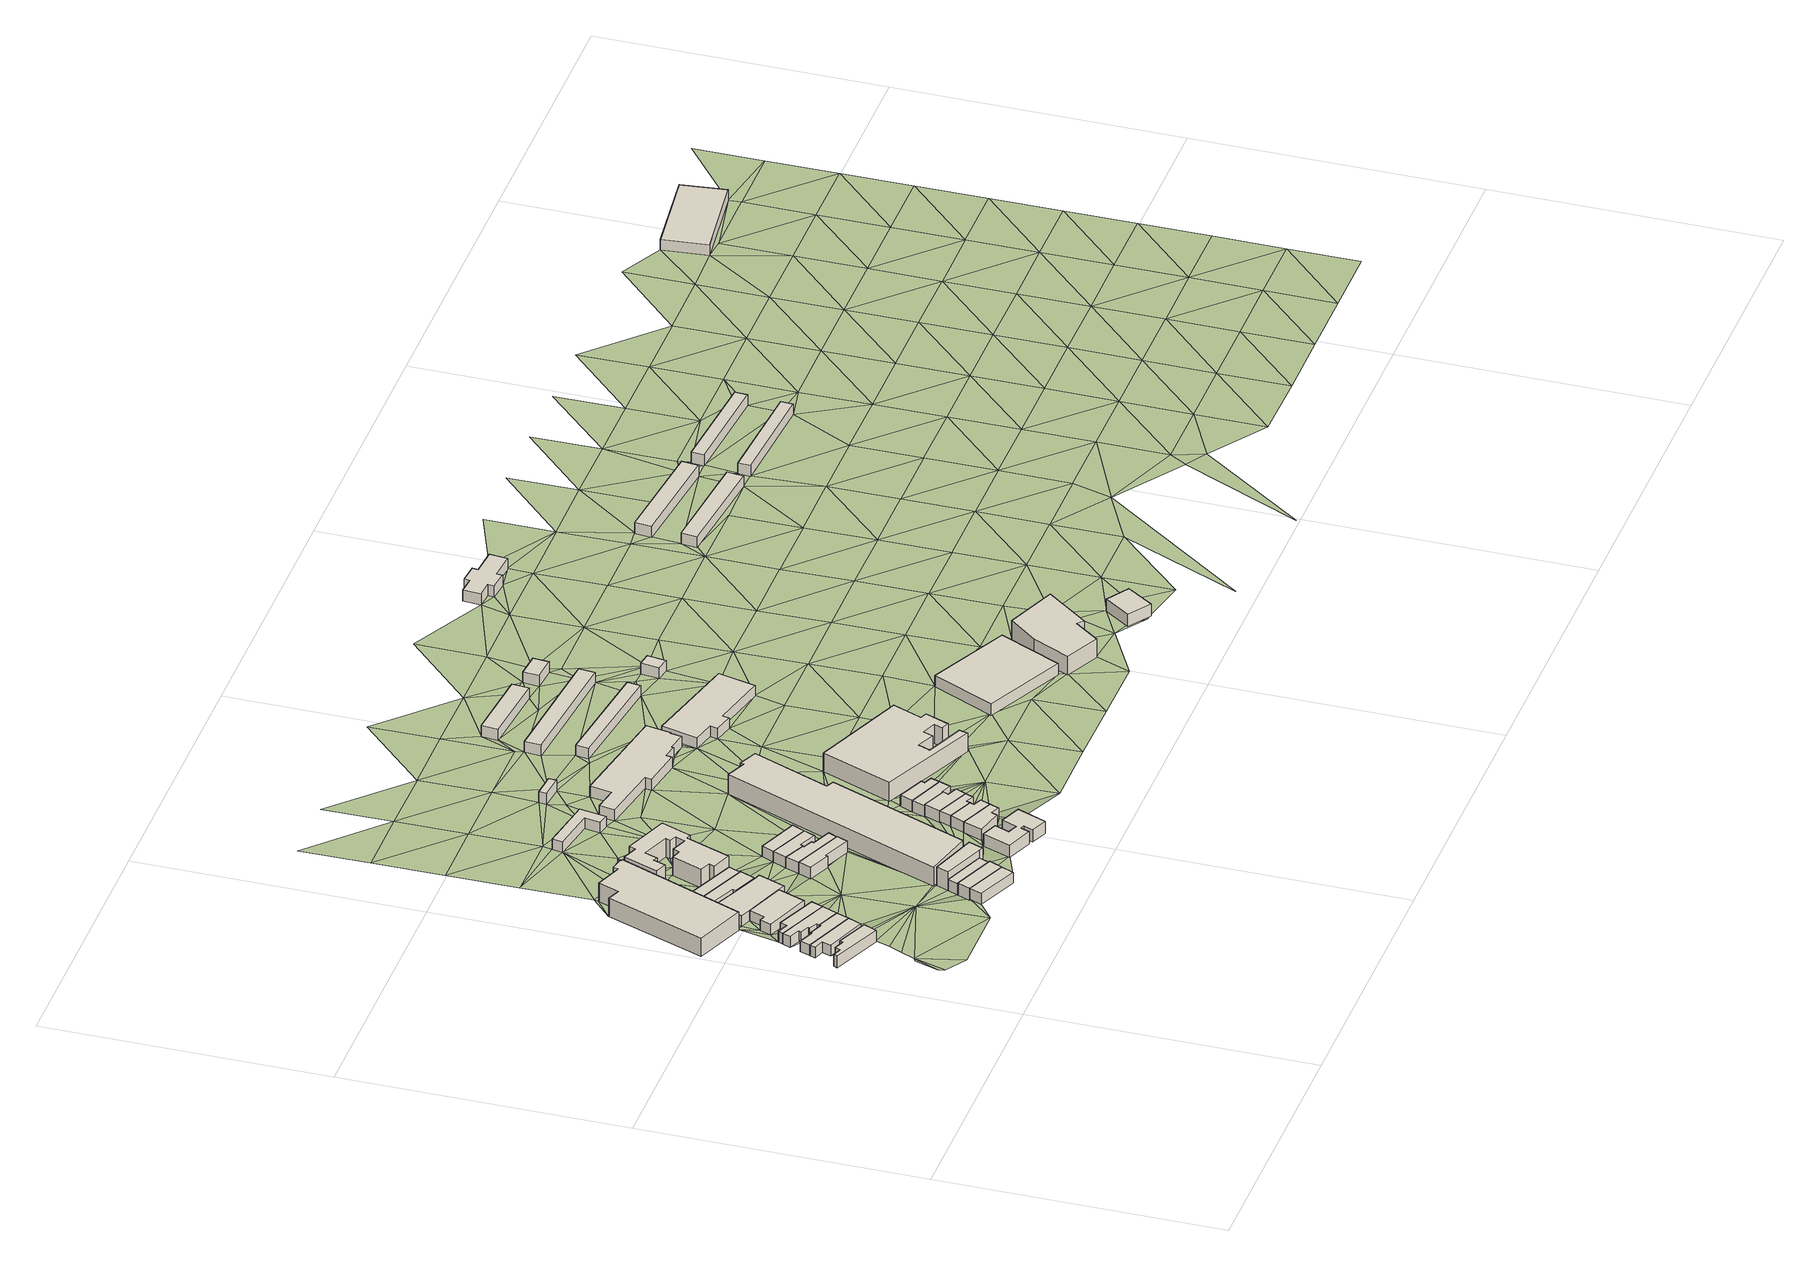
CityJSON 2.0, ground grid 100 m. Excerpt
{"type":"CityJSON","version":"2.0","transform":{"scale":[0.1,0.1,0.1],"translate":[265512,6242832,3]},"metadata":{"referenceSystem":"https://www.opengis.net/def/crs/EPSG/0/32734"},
"CityObjects":{
"building1":{"type":"Building","attributes":{"address":"26 Portland Road Salt River Cape Town","building":"house","building:levels":"1","footprint":{"type":"Polygon"},"plus_code":"C3XCX3XR+XCV","ground_height":5.84,"building_height":4.1,"roof_height":9.94},"geometry":[{"type":"Solid","lod":"1","boundaries":[[[[0,1,2,3]],[[1,4,5,2]],[[4,6,7,5]],[[6,8,9,7]],[[8,10,11,9]],[[10,12,13,11]],[[12,14,15,13]],[[14,0,3,15]],[[3,2,5,7,9,11,13,15]],[[14,12,10,8,6,4,1,0]]]]}]},
"building2":{"type":"Building","attributes":{"address":"24 Portland Road Salt River Cape Town","building":"house","building:levels":"1","footprint":{"type":"Polygon"},"plus_code":"C3XFXGXW+XJX","ground_height":5.44,"building_height":4.1,"roof_height":9.54},"geometry":[{"type":"Solid","lod":"1","boundaries":[[[[16,17,18,19]],[[17,20,21,18]],[[20,22,23,21]],[[22,24,25,23]],[[24,26,27,25]],[[26,16,19,27]],[[19,18,21,23,25,27]],[[26,24,22,20,17,16]]]]}]},
"building3":{"type":"Building","attributes":{"address":"22 Portland Road Salt River Cape Town","building":"house","building:levels":"1","footprint":{"type":"Polygon"},"plus_code":"C3XJXCXG+XMV","ground_height":5.44,"building_height":4.1,"roof_height":9.54},"geometry":[{"type":"Solid","lod":"1","boundaries":[[[[28,29,30,31]],[[29,32,33,30]],[[32,34,35,33]],[[34,36,37,35]],[[36,38,39,37]],[[38,17,18,39]],[[17,16,19,18]],[[16,28,31,19]],[[31,30,33,35,37,39,18,19]],[[16,17,38,36,34,32,29,28]]]]}]},
"building4":{"type":"Building","attributes":{"address":"20 Portland Road Salt River Cape Town","building":"house","building:levels":"1","footprint":{"type":"Polygon"},"plus_code":"C3XQXMXV+XWR","ground_height":5.44,"building_height":4.1,"roof_height":9.54},"geometry":[{"type":"Solid","lod":"1","boundaries":[[[[40,41,42,43]],[[41,44,45,42]],[[44,46,47,45]],[[46,48,49,47]],[[48,50,51,49]],[[50,52,53,51]],[[52,54,55,53]],[[54,29,30,55]],[[29,28,31,30]],[[28,40,43,31]],[[43,42,45,47,49,51,53,55,30,31]],[[28,29,54,52,50,48,46,44,41,40]]]]}]},
"building5":{"type":"Building","attributes":{"address":"18 Portland Road Salt River Cape Town","building":"house","building:levels":"1","footprint":{"type":"Polygon"},"plus_code":"C3XRX6X6+XMR","ground_height":5.44,"building_height":4.1,"roof_height":9.54},"geometry":[{"type":"Solid","lod":"1","boundaries":[[[[40,56,57,43]],[[56,58,59,57]],[[58,60,61,59]],[[60,62,63,61]],[[62,41,42,63]],[[41,40,43,42]],[[43,57,59,61,63,42]],[[41,62,60,58,56,40]]]]}]},
"building6":{"type":"Building","attributes":{"address":"16 Portland Road Salt River Cape Town","building":"house","building:levels":"1","footprint":{"type":"Polygon"},"plus_code":"C4X2X5X9+X6R","ground_height":5.15,"building_height":4.1,"roof_height":9.25},"geometry":[{"type":"Solid","lod":"1","boundaries":[[[[64,65,66,67]],[[65,68,69,66]],[[68,70,71,69]],[[70,72,73,71]],[[72,74,75,73]],[[74,64,67,75]],[[67,66,69,71,73,75]],[[74,72,70,68,65,64]]]]}]},
"building7":{"type":"Building","attributes":{"address":"3 Westminster Road Salt River Cape Town","building":"industrial","building:levels":"2","footprint":{"type":"Polygon"},"plus_code":"C3XFX7XX+XQX","ground_height":4.91,"building_height":6.9,"roof_height":11.81},"geometry":[{"type":"Solid","lod":"1","boundaries":[[[[76,77,78,79]],[[77,80,81,78]],[[80,82,83,81]],[[82,84,85,83]],[[84,86,87,85]],[[86,88,89,87]],[[88,90,91,89]],[[90,92,93,91]],[[92,76,79,93]],[[79,78,81,83,85,87,89,91,93]],[[92,90,88,86,84,82,80,77,76]]]]}]},
"building8":{"type":"Building","attributes":{"address":"14 Portland Road Salt River Cape Town","building":"industrial","building:levels":"1","footprint":{"type":"Polygon"},"plus_code":"C4X6XCX2+XJR","ground_height":5.15,"building_height":4.1,"roof_height":9.25},"geometry":[{"type":"Solid","lod":"1","boundaries":[[[[94,95,96,97]],[[95,98,99,96]],[[98,100,101,99]],[[100,65,66,101]],[[65,64,67,66]],[[64,102,103,67]],[[102,104,105,103]],[[104,94,97,105]],[[97,96,99,101,66,67,103,105]],[[104,102,64,65,100,98,95,94]]]]}]},
"building9":{"type":"Building","attributes":{"address":"12 Portland Road Salt River Cape Town","building":"house","building:levels":"1","footprint":{"type":"Polygon"},"plus_code":"C4X8XJX5+X2R","ground_height":5.26,"building_height":4.1,"roof_height":9.36},"geometry":[{"type":"Solid","lod":"1","boundaries":[[[[106,107,108,109,110,111]],[[107,112,113,109,108]],[[112,114,115,113]],[[114,116,97,117,115]],[[116,118,119,120,117,97]],[[118,106,111,110,120,119]],[[110,109,113,115,117,120]],[[118,116,114,112,107,106]]]]}]},
"building10":{"type":"Building","attributes":{"address":"26 London Road Salt River Cape Town","building":"house","building:levels":"1","footprint":{"type":"Polygon"},"plus_code":"C5XMXGXC+XQX","ground_height":6.58,"building_height":4.1,"roof_height":10.68},"geometry":[{"type":"Solid","lod":"1","boundaries":[[[[121,122,123,124]],[[122,125,126,123]],[[125,127,128,126]],[[127,121,124,128]],[[124,123,126,128]],[[127,125,122,121]]]]}]},
"building11":{"type":"Building","attributes":{"address":"10 Portland Road Salt River Cape Town","building":"house","building:levels":"1","footprint":{"type":"Polygon"},"plus_code":"C4XCXCX7+XGX","ground_height":5,"building_height":4.1,"roof_height":9.1},"geometry":[{"type":"Solid","lod":"1","boundaries":[[[[106,118,129,111]],[[118,130,131,129]],[[130,132,133,131]],[[132,106,111,133]],[[111,129,131,133]],[[132,130,118,106]]]]}]},
"building12":{"type":"Building","attributes":{"address":"24 London Road Salt River Cape Town","building":"house","building:levels":"1","footprint":{"type":"Polygon"},"plus_code":"C5XQXCX6+XRV","ground_height":6.58,"building_height":4.1,"roof_height":10.68},"geometry":[{"type":"Solid","lod":"1","boundaries":[[[[134,135,136,137,138,139]],[[135,140,123,137,136]],[[140,141,124,123]],[[141,134,139,138,124]],[[138,137,123,124]],[[141,140,135,134]]]]}]},
"building13":{"type":"Building","attributes":{"address":"22 London Road Salt River Cape Town","building":"house","building:levels":"1","footprint":{"type":"Polygon"},"plus_code":"C5XVX5XG+XVV","ground_height":6.07,"building_height":4.1,"roof_height":10.17},"geometry":[{"type":"Solid","lod":"1","boundaries":[[[[142,143,144,145]],[[143,135,136,144]],[[135,134,139,136]],[[134,142,145,139]],[[145,144,136,139]],[[134,135,143,142]]]]}]},
"building14":{"type":"Building","attributes":{"address":"20 London Road Salt River Cape Town","building":"house","building:levels":"2","footprint":{"type":"Polygon"},"plus_code":"C5XXXQX2+XQX","ground_height":6.07,"building_height":6.9,"roof_height":12.97},"geometry":[{"type":"Solid","lod":"1","boundaries":[[[[143,142,145,146,147,144]],[[142,148,149,146,145]],[[148,150,151,149]],[[150,152,153,151]],[[152,143,144,147,153]],[[147,146,149,151,153]],[[152,150,148,142,143]]]]}]},
"building15":{"type":"Building","attributes":{"address":"80 Foundry Road Salt River Cape Town","building":"retail","building:levels":"2","footprint":{"type":"Polygon"},"plus_code":"C5X2XJXH+XVV","ground_height":5,"building_height":6.9,"roof_height":11.9},"geometry":[{"type":"Solid","lod":"1","boundaries":[[[[154,155,156,157]],[[155,158,159,156]],[[158,160,161,159]],[[160,162,163,161]],[[162,164,165,163]],[[164,166,167,165]],[[166,168,169,167]],[[168,170,171,169]],[[170,172,173,171]],[[172,174,175,173]],[[174,176,177,175]],[[176,178,179,177]],[[178,180,181,179]],[[180,182,183,181]],[[182,184,185,183]],[[184,186,187,185]],[[186,188,189,187]],[[188,190,191,189]],[[190,192,193,191]],[[192,194,195,193]],[[194,196,197,195]],[[196,154,157,197]],[[157,156,159,161,163,165,167,169,171,173,175,177,179,181,183,185,187,189,191,193,195,197]],[[196,194,192,190,188,186,184,182,180,178,176,174,172,170,168,166,164,162,160,158,155,154]]]]}]},
"building16":{"type":"Building","attributes":{"address":"11 Portland Road Salt River Cape Town","building":"house","building:levels":"1","footprint":{"type":"Polygon"},"plus_code":"C5XPXFXJ+XWW","ground_height":5.64,"building_height":4.1,"roof_height":9.74},"geometry":[{"type":"Solid","lod":"1","boundaries":[[[[198,199,200,201,202,203]],[[199,204,205,201,200]],[[204,206,207,205]],[[206,208,209,207]],[[208,210,211,209]],[[210,198,203,202,211]],[[202,201,205,207,209,211]],[[210,208,206,204,199,198]]]]}]},
"building17":{"type":"Building","attributes":{"address":"9 Portland Road Salt River Cape Town","building":"house","building:levels":"1","footprint":{"type":"Polygon"},"plus_code":"C5XVXRXX+XQX","ground_height":5.3,"building_height":4.1,"roof_height":9.4},"geometry":[{"type":"Solid","lod":"1","boundaries":[[[[212,198,203,213]],[[198,210,214,203]],[[210,215,216,214]],[[215,217,218,216]],[[217,219,220,218]],[[219,221,222,220]],[[221,223,224,222]],[[223,212,213,224]],[[213,203,214,216,218,220,222,224]],[[223,221,219,217,215,210,198,212]]]]}]},
"building18":{"type":"Building","attributes":{"address":"7 Portland Road Salt River Cape Town","building":"house","building:levels":"1","footprint":{"type":"Polygon"},"plus_code":"C5XRXRX4+X5R","ground_height":5.3,"building_height":4.1,"roof_height":9.4},"geometry":[{"type":"Solid","lod":"1","boundaries":[[[[225,212,213,226]],[[212,223,224,213]],[[223,227,228,224]],[[227,229,230,228]],[[229,231,232,230]],[[231,225,226,232]],[[226,213,224,228,230,232]],[[231,229,227,223,212,225]]]]}]},
"building19":{"type":"Building","attributes":{"address":"5 Portland Road Salt River Cape Town","building":"house","building:levels":"1","footprint":{"type":"Polygon"},"plus_code":"C5XWXQXG+XGV","ground_height":5.3,"building_height":4.1,"roof_height":9.4},"geometry":[{"type":"Solid","lod":"1","boundaries":[[[[225,231,232,226]],[[231,233,234,232]],[[233,235,236,234]],[[235,225,226,236]],[[226,232,234,236]],[[235,233,231,225]]]]}]},
"building20":{"type":"Building","attributes":{"address":"London Road Salt River Cape Town","building":"house","building:levels":"1","footprint":{"type":"Polygon"},"plus_code":"C7XGX5X8+XXW","ground_height":6.69,"building_height":4.1,"roof_height":10.79},"geometry":[{"type":"Solid","lod":"1","boundaries":[[[[237,238,239,240]],[[238,241,242,239]],[[241,243,244,242]],[[243,245,246,244]],[[245,247,248,246]],[[247,249,250,248]],[[249,251,252,250]],[[251,253,254,252]],[[253,255,256,254]],[[255,257,258,256]],[[257,259,260,258]],[[259,237,240,260]],[[240,239,242,244,246,248,250,252,254,256,258,260]],[[259,257,255,253,251,249,247,245,243,241,238,237]]]]}]},
"building21":{"type":"Building","attributes":{"building":"transportation","building:levels":"1","footprint":{"type":"Polygon"},"plus_code":"C5XGXFXV+XVR","ground_height":4.56,"building_height":4.1,"roof_height":8.66},"geometry":[{"type":"Solid","lod":"1","boundaries":[[[[261,262,263,264]],[[262,265,266,263]],[[265,267,268,266]],[[267,269,270,268]],[[269,271,272,270]],[[271,261,264,272]],[[264,263,266,268,270,272]],[[271,269,267,265,262,261]]]]}]},
"building22":{"type":"Building","attributes":{"address":"12 London Road Salt River Cape Town","building":"industrial","building:levels":"2","footprint":{"type":"Polygon"},"plus_code":"C6XHX8XX+X9X","ground_height":5.64,"building_height":6.9,"roof_height":12.54},"geometry":[{"type":"Solid","lod":"1","boundaries":[[[[273,274,275,276]],[[274,277,278,275]],[[277,279,280,278]],[[279,281,282,280]],[[281,283,284,282]],[[283,285,286,284]],[[285,287,288,286]],[[287,273,276,288]],[[276,275,278,280,282,284,286,288]],[[287,285,283,281,279,277,274,273]]]]}]},
"building23":{"type":"Building","attributes":{"address":"27 London Road Salt River Cape Town","building":"house","building:levels":"1","footprint":{"type":"Polygon"},"plus_code":"C7X8XGXP+X8X","ground_height":6.12,"building_height":4.1,"roof_height":10.22},"geometry":[{"type":"Solid","lod":"1","boundaries":[[[[289,290,291,292]],[[290,293,294,291]],[[293,295,296,294]],[[295,297,298,296]],[[297,299,300,298]],[[299,289,292,300]],[[292,291,294,296,298,300]],[[299,297,295,293,290,289]]]]}]},
"building24":{"type":"Building","attributes":{"address":"25 London Road Salt River Cape Town","building":"house","building:levels":"1","footprint":{"type":"Polygon"},"plus_code":"C7XFXGXH+X7R","ground_height":6.12,"building_height":4.1,"roof_height":10.22},"geometry":[{"type":"Solid","lod":"1","boundaries":[[[[301,289,292,302]],[[289,299,300,292]],[[299,303,304,300]],[[303,305,306,304]],[[305,307,308,306]],[[307,301,302,308]],[[302,292,300,304,306,308]],[[307,305,303,299,289,301]]]]}]},
"building25":{"type":"Building","attributes":{"address":"23 London Road Salt River Cape Town","building":"house","building:levels":"1","footprint":{"type":"Polygon"},"plus_code":"C7XFXQXF+XVV","ground_height":6.12,"building_height":4.1,"roof_height":10.22},"geometry":[{"type":"Solid","lod":"1","boundaries":[[[[309,301,302,310]],[[301,307,308,302]],[[307,311,312,308]],[[311,313,314,312]],[[313,315,316,314]],[[315,309,310,316]],[[310,302,308,312,314,316]],[[315,313,311,307,301,309]]]]}]},
"building26":{"type":"Building","attributes":{"address":"21 London Road Salt River Cape Town","building":"house","building:levels":"1","footprint":{"type":"Polygon"},"plus_code":"C7XMX5X3+XWX","ground_height":6.12,"building_height":4.1,"roof_height":10.22},"geometry":[{"type":"Solid","lod":"1","boundaries":[[[[317,318,319,310,320,321]],[[318,322,316,310,319]],[[322,323,324,316]],[[323,325,326,324]],[[325,327,328,326]],[[327,317,321,320,328]],[[320,310,316,324,326,328]],[[327,325,323,322,318,317]]]]}]},
"building27":{"type":"Building","attributes":{"address":"19 London Road Salt River Cape Town","building":"house","building:levels":"1","footprint":{"type":"Polygon"},"plus_code":"C7XMXRXX+XFW","ground_height":5.65,"building_height":4.1,"roof_height":9.75},"geometry":[{"type":"Solid","lod":"1","boundaries":[[[[329,330,331,332]],[[330,333,334,331]],[[333,335,321,334]],[[335,336,337,321]],[[336,338,339,337]],[[338,340,341,339]],[[340,329,332,341]],[[332,331,334,321,337,339,341]],[[340,338,336,335,333,330,329]]]]}]},
"building28":{"type":"Building","attributes":{"address":"17 London Road Salt River Cape Town","building":"house","building:levels":"1","footprint":{"type":"Polygon"},"plus_code":"C7XVXCXP+X8X","ground_height":5.65,"building_height":4.1,"roof_height":9.75},"geometry":[{"type":"Solid","lod":"1","boundaries":[[[[330,329,332,331]],[[329,342,343,332]],[[342,344,345,343]],[[344,346,347,345]],[[346,348,349,347]],[[348,330,331,349]],[[331,332,343,345,347,349]],[[348,346,344,342,329,330]]]]}]},
"building29":{"type":"Building","attributes":{"building":"transportation","building:levels":"1","amenity":"shelter","footprint":{"type":"Polygon"},"plus_code":"C6X8XCX4+XVR","ground_height":4.57,"building_height":4.1,"roof_height":8.67},"geometry":[{"type":"Solid","lod":"1","boundaries":[[[[350,351,352,353]],[[351,354,355,352]],[[354,356,357,355]],[[356,350,353,357]],[[353,352,355,357]],[[356,354,351,350]]]]}]},
"building30":{"type":"Building","attributes":{"building":"train_station","building:levels":"1","footprint":{"type":"Polygon"},"plus_code":"C7X6X4XC+X6W","ground_height":4.7,"building_height":4.1,"roof_height":8.8},"geometry":[{"type":"Solid","lod":"1","boundaries":[[[[358,359,360,361]],[[359,362,363,360]],[[362,364,365,363]],[[364,366,367,365]],[[366,368,369,367]],[[368,370,371,369]],[[370,372,373,371]],[[372,374,375,373]],[[374,376,377,375]],[[376,378,379,377]],[[378,380,381,379]],[[380,382,383,381]],[[382,384,385,383]],[[384,358,361,385]],[[361,360,363,365,367,369,371,373,375,377,379,381,383,385]],[[384,382,380,378,376,374,372,370,368,366,364,362,359,358]]]]}]},
"building31":{"type":"Building","attributes":{"address":"Salt River Cape Town","building":"industrial","building:levels":"2","footprint":{"type":"Polygon"},"plus_code":"C8XVX7XW+X4X","ground_height":5.55,"building_height":6.9,"roof_height":12.45},"geometry":[{"type":"Solid","lod":"1","boundaries":[[[[386,387,388,389]],[[387,390,391,388]],[[390,392,393,391]],[[392,394,395,393]],[[394,396,397,395]],[[396,398,399,397]],[[398,400,401,399]],[[400,402,403,401]],[[402,404,405,403]],[[404,406,407,405]],[[406,408,409,407]],[[408,410,411,409]],[[410,412,413,411]],[[412,386,389,413]],[[389,388,391,393,395,397,399,401,403,405,407,409,411,413]],[[412,410,408,406,404,402,400,398,396,394,392,390,387,386]]]]}]},
"building32":{"type":"Building","attributes":{"building":"transportation","building:levels":"1","amenity":"shelter","footprint":{"type":"Polygon"},"plus_code":"C8XHXHXJ+X8R","ground_height":4.41,"building_height":4.1,"roof_height":8.51},"geometry":[{"type":"Solid","lod":"1","boundaries":[[[[414,415,416,417]],[[415,418,419,416]],[[418,420,421,419]],[[420,414,417,421]],[[417,416,419,421]],[[420,418,415,414]]]]}]},
"building33":{"type":"Building","attributes":{"building":"transportation","building:levels":"1","amenity":"shelter","footprint":{"type":"Polygon"},"plus_code":"C8X8XQX5+X2V","ground_height":4.22,"building_height":4.1,"roof_height":8.32},"geometry":[{"type":"Solid","lod":"1","boundaries":[[[[422,423,424,425]],[[423,426,427,424]],[[426,428,429,427]],[[428,422,425,429]],[[425,424,427,429]],[[428,426,423,422]]]]}]},
"building34":{"type":"Building","attributes":{"building":"transportation","building:levels":"1","amenity":"shelter","footprint":{"type":"Polygon"},"plus_code":"C8XHXRXC+X8X","ground_height":4.22,"building_height":4.1,"roof_height":8.32},"geometry":[{"type":"Solid","lod":"1","boundaries":[[[[430,431,432,433]],[[431,434,435,432]],[[434,436,437,435]],[[436,430,433,437]],[[433,432,435,437]],[[436,434,431,430]]]]}]},
"building35":{"type":"Building","attributes":{"building":"train_station","building:levels":"1","footprint":{"type":"Polygon"},"plus_code":"C9X7XVX4+XHV","ground_height":4.69,"building_height":4.1,"roof_height":8.79},"geometry":[{"type":"Solid","lod":"1","boundaries":[[[[438,439,440,441]],[[439,442,443,440]],[[442,444,445,443]],[[444,446,447,445]],[[446,448,449,447]],[[448,450,451,449]],[[450,452,453,451]],[[452,438,441,453]],[[441,440,443,445,447,449,451,453]],[[452,450,448,446,444,442,439,438]]]]}]},
"building36":{"type":"Building","attributes":{"address":"4 Penryn Street Salt River Cape Town","building":"industrial","building:levels":"1","footprint":{"type":"Polygon"},"plus_code":"CFXHXWXH+XWV","ground_height":5.59,"building_height":4.1,"roof_height":9.69},"geometry":[{"type":"Solid","lod":"1","boundaries":[[[[454,455,456,457]],[[455,458,459,456]],[[458,460,461,459]],[[460,454,457,461]],[[457,456,459,461]],[[460,458,455,454]]]]}]},
"building37":{"type":"Building","attributes":{"building":"transportation","building:levels":"1","amenity":"shelter","footprint":{"type":"Polygon"},"plus_code":"C9XHXPX6+X7W","ground_height":4.18,"building_height":4.1,"roof_height":8.28},"geometry":[{"type":"Solid","lod":"1","boundaries":[[[[462,463,464,465]],[[463,466,467,464]],[[466,468,469,467]],[[468,462,465,469]],[[465,464,467,469]],[[468,466,463,462]]]]}]},
"building38":{"type":"Building","attributes":{"building":"transportation","building:levels":"1","amenity":"shelter","footprint":{"type":"Polygon"},"plus_code":"CCX7XCXG+XVX","ground_height":4.39,"building_height":4.1,"roof_height":8.49},"geometry":[{"type":"Solid","lod":"1","boundaries":[[[[470,471,472,473]],[[471,474,475,472]],[[474,476,477,475]],[[476,470,473,477]],[[473,472,475,477]],[[476,474,471,470]]]]}]},
"building39":{"type":"Building","attributes":{"address":"19 Spencer Road Salt River Cape Town","building":"industrial","building:levels":"2","footprint":{"type":"Polygon"},"plus_code":"CGXVX3XW+X2R","ground_height":5.69,"building_height":6.9,"roof_height":12.59},"geometry":[{"type":"Solid","lod":"1","boundaries":[[[[478,479,480,481]],[[479,482,483,480]],[[482,484,485,483]],[[484,486,487,485]],[[486,488,489,487]],[[488,490,491,489]],[[490,478,481,491]],[[481,480,483,485,487,489,491]],[[490,488,486,484,482,479,478]]]]}]},
"building40":{"type":"Building","attributes":{"address":"12 Spencer Road Salt River Cape Town","building":"commercial","building:levels":"1","footprint":{"type":"Polygon"},"plus_code":"CJX3XXX3+XPX","ground_height":5.73,"building_height":4.1,"roof_height":9.83},"geometry":[{"type":"Solid","lod":"1","boundaries":[[[[492,493,494,495]],[[493,496,497,494]],[[496,498,499,497]],[[498,492,495,499]],[[495,494,497,499]],[[498,496,493,492]]]]}]},
"building41":{"type":"Building","attributes":{"building":"train_station","building:levels":"1","footprint":{"type":"Polygon"},"plus_code":"CFXWX7XV+X5W","ground_height":4.15,"building_height":4.1,"roof_height":8.25},"geometry":[{"type":"Solid","lod":"1","boundaries":[[[[500,501,502,503]],[[501,504,505,502]],[[504,506,507,505]],[[506,508,509,507]],[[508,510,511,509]],[[510,512,513,511]],[[512,514,515,513]],[[514,516,517,515]],[[516,518,519,517]],[[518,520,521,519]],[[520,522,523,521]],[[522,500,503,523]],[[503,502,505,507,509,511,513,515,517,519,521,523]],[[522,520,518,516,514,512,510,508,506,504,501,500]]]]}]},
"building42":{"type":"Building","attributes":{"building":"transportation","building:levels":"1","amenity":"shelter","footprint":{"type":"Polygon"},"plus_code":"CJXVXPXR+X2W","ground_height":4.6,"building_height":4.1,"roof_height":8.7},"geometry":[{"type":"Solid","lod":"1","boundaries":[[[[524,525,526,527]],[[525,528,529,526]],[[528,530,531,529]],[[530,524,527,531]],[[527,526,529,531]],[[530,528,525,524]]]]}]},
"building43":{"type":"Building","attributes":{"building":"transportation","building:levels":"1","amenity":"shelter","footprint":{"type":"Polygon"},"plus_code":"CJXXX7X3+XRX","ground_height":4.6,"building_height":4.1,"roof_height":8.7},"geometry":[{"type":"Solid","lod":"1","boundaries":[[[[532,533,534,535]],[[533,536,537,534]],[[536,538,539,537]],[[538,532,535,539]],[[535,534,537,539]],[[538,536,533,532]]]]}]},
"building44":{"type":"Building","attributes":{"building":"transportation","building:levels":"1","amenity":"shelter","footprint":{"type":"Polygon"},"plus_code":"CQX4XCX5+X9X","ground_height":4.32,"building_height":4.1,"roof_height":8.42},"geometry":[{"type":"Solid","lod":"1","boundaries":[[[[540,541,542,543]],[[541,544,545,542]],[[544,546,547,545]],[[546,540,543,547]],[[543,542,545,547]],[[546,544,541,540]]]]}]},
"building45":{"type":"Building","attributes":{"building":"transportation","building:levels":"1","amenity":"shelter","footprint":{"type":"Polygon"},"plus_code":"CQX5XQXV+X8V","ground_height":4.18,"building_height":4.1,"roof_height":8.28},"geometry":[{"type":"Solid","lod":"1","boundaries":[[[[548,549,550,551]],[[549,552,553,550]],[[552,554,555,553]],[[554,548,551,555]],[[551,550,553,555]],[[554,552,549,548]]]]}]},
"building46":{"type":"Building","attributes":{"building":"industrial","building:levels":"1","footprint":{"type":"Polygon"},"plus_code":"C4XVX5X9+XCW","ground_height":3.87,"building_height":4.1,"roof_height":7.97},"geometry":[{"type":"Solid","lod":"1","boundaries":[[[[556,557,558,559]],[[557,560,561,558]],[[560,562,563,561]],[[562,556,559,563]],[[559,558,561,563]],[[562,560,557,556]]]]}]},
"terrain1":{"type":"TINRelief","geometry":[{"type":"CompositeSurface","lod":"1","boundaries":[[[564,565,566]],[[566,567,564]],[[568,566,565]],[[4,569,24]],[[568,570,566]],[[38,36,34]],[[34,48,38]],[[48,46,44]],[[48,34,52]],[[569,4,571]],[[50,48,52]],[[572,573,566]],[[574,52,34]],[[34,32,574]],[[60,58,62]],[[72,62,58]],[[54,52,574]],[[574,32,29]],[[575,573,572]],[[54,574,29]],[[576,62,72]],[[577,575,572]],[[576,72,70]],[[570,572,566]],[[70,100,576]],[[571,577,572]],[[72,58,578]],[[572,569,571]],[[70,68,65]],[[70,65,100]],[[572,16,569]],[[100,98,576]],[[98,579,576]],[[58,580,578]],[[579,106,576]],[[16,581,28]],[[106,132,576]],[[581,40,28]],[[16,572,581]],[[572,570,122]],[[125,122,570]],[[98,582,579]],[[92,90,88]],[[581,580,40]],[[581,578,580]],[[582,98,95]],[[88,583,92]],[[576,132,584]],[[578,585,586]],[[135,572,122]],[[578,581,585]],[[572,135,143]],[[572,587,581]],[[84,583,88]],[[572,143,588]],[[588,587,572]],[[132,589,590]],[[591,592,132]],[[84,88,86]],[[132,592,589]],[[593,585,581]],[[590,584,132]],[[594,585,595]],[[596,591,132]],[[597,598,594]],[[591,599,592]],[[198,595,585]],[[597,594,595]],[[585,593,198]],[[589,592,600]],[[581,601,593]],[[602,584,590]],[[583,267,603]],[[583,84,267]],[[589,604,605]],[[591,596,606]],[[607,581,587]],[[597,606,596]],[[589,600,604]],[[608,609,610]],[[611,584,602]],[[612,587,588]],[[595,225,597]],[[212,595,198]],[[225,606,597]],[[600,613,604]],[[267,84,611]],[[607,601,581]],[[614,604,613]],[[595,212,225]],[[611,602,615]],[[616,609,608]],[[617,613,600]],[[618,609,619]],[[620,603,621]],[[622,602,623]],[[624,612,588]],[[619,609,616]],[[622,615,602]],[[613,625,614]],[[225,235,606]],[[267,611,615]],[[265,603,267]],[[601,607,626]],[[627,613,628]],[[629,606,235]],[[629,630,606]],[[621,603,265]],[[613,627,625]],[[587,215,607]],[[624,619,259]],[[619,616,259]],[[631,627,628]],[[632,620,633]],[[624,259,612]],[[223,221,219]],[[223,219,227]],[[622,160,615]],[[620,621,633]],[[227,219,229]],[[217,229,219]],[[634,607,215]],[[217,215,229]],[[267,615,635]],[[289,612,259]],[[235,636,629]],[[632,637,638]],[[160,635,615]],[[231,229,215]],[[290,259,257]],[[639,640,641]],[[642,643,257]],[[160,629,636]],[[587,285,215]],[[290,289,259]],[[233,636,235]],[[215,233,231]],[[301,612,289]],[[632,633,637]],[[621,265,262]],[[635,269,267]],[[644,257,643]],[[612,301,309]],[[257,293,290]],[[293,257,644]],[[635,160,645]],[[612,309,646]],[[646,647,612]],[[160,648,645]],[[160,636,649]],[[644,650,293]],[[633,621,354]],[[160,649,648]],[[285,233,215]],[[612,647,651]],[[295,293,297]],[[293,650,297]],[[621,262,356]],[[645,648,384]],[[645,384,262]],[[636,233,285]],[[297,650,299]],[[309,317,646]],[[621,356,354]],[[652,637,633]],[[305,303,307]],[[653,647,646]],[[384,654,262]],[[311,307,313]],[[636,655,649]],[[313,307,303]],[[650,656,299]],[[657,647,653]],[[633,354,652]],[[356,262,654]],[[649,658,648]],[[659,647,657]],[[380,654,384]],[[380,384,660]],[[651,647,659]],[[636,285,655]],[[661,303,299]],[[662,663,664]],[[665,666,637]],[[303,661,313]],[[667,668,664]],[[664,663,667]],[[659,657,346]],[[350,356,654]],[[313,661,315]],[[656,661,299]],[[649,655,658]],[[652,665,637]],[[350,654,380]],[[663,315,661]],[[351,652,354]],[[661,667,663]],[[651,412,669]],[[342,346,344]],[[661,329,667]],[[412,651,659]],[[329,661,342]],[[281,285,283]],[[670,655,285]],[[350,380,671]],[[669,412,279]],[[346,672,659]],[[670,285,281]],[[671,351,350]],[[672,346,342]],[[351,673,652]],[[661,672,342]],[[674,665,652]],[[661,656,675]],[[676,351,671]],[[439,281,279]],[[351,676,677]],[[281,439,670]],[[678,671,380]],[[677,673,351]],[[673,674,652]],[[656,679,675]],[[279,412,680]],[[681,682,670]],[[683,684,685]],[[686,680,412]],[[661,675,672]],[[671,687,676]],[[681,670,439]],[[685,688,683]],[[689,665,674]],[[681,690,691]],[[439,279,444]],[[680,444,279]],[[678,687,671]],[[692,686,412]],[[690,681,439]],[[693,694,683]],[[693,683,688]],[[665,689,695]],[[675,688,672]],[[673,696,674]],[[694,693,697]],[[698,690,439]],[[699,693,688]],[[690,698,700]],[[439,438,698]],[[696,423,674]],[[423,689,674]],[[680,686,701]],[[444,442,439]],[[678,698,438]],[[444,680,446]],[[702,688,675]],[[688,702,699]],[[699,703,704]],[[692,701,686]],[[705,696,673]],[[679,706,675]],[[676,707,677]],[[692,708,704]],[[418,687,678]],[[699,702,703]],[[692,704,703]],[[446,680,709]],[[423,710,689]],[[701,709,680]],[[679,711,706]],[[678,438,418]],[[689,710,695]],[[675,706,702]],[[712,448,446]],[[696,705,713]],[[692,703,714]],[[436,705,673]],[[703,702,714]],[[420,707,676]],[[712,446,709]],[[423,715,710]],[[692,716,701]],[[452,418,438]],[[713,705,463]],[[702,706,717]],[[706,711,718]],[[716,692,714]],[[709,701,719]],[[715,713,462]],[[463,705,436]],[[462,710,715]],[[720,420,418]],[[462,713,463]],[[712,709,719]],[[711,721,718]],[[701,716,719]],[[452,474,418]],[[707,420,720]],[[720,418,474]],[[718,717,706]],[[471,707,720]],[[463,436,466]],[[462,722,710]],[[476,474,452]],[[720,474,471]],[[712,723,452]],[[470,436,707]],[[471,470,707]],[[466,436,724]],[[724,436,470]],[[723,712,719]],[[466,724,468]],[[718,725,717]],[[462,468,722]],[[452,723,476]],[[718,721,726]],[[716,714,727]],[[710,722,728]],[[729,714,458]],[[458,717,725]],[[716,727,719]],[[470,476,730]],[[727,714,729]],[[731,726,721]],[[724,732,468]],[[723,730,476]],[[732,724,470]],[[458,725,488]],[[733,726,484]],[[734,722,468]],[[735,723,719]],[[729,458,488]],[[732,470,730]],[[484,726,731]],[[735,719,727]],[[732,734,468]],[[728,722,736]],[[488,737,729]],[[484,731,738]],[[730,723,739]],[[723,735,740]],[[741,742,731]],[[729,743,727]],[[736,722,734]],[[484,738,486]],[[731,742,744]],[[739,732,730]],[[744,738,731]],[[723,740,739]],[[742,741,745]],[[737,488,486]],[[727,743,735]],[[743,729,737]],[[486,738,744]],[[746,736,734]],[[747,734,732]],[[735,748,740]],[[732,739,749]],[[750,496,745]],[[486,744,751]],[[735,743,748]],[[752,746,734]],[[753,736,746]],[[744,496,751]],[[732,749,747]],[[737,486,754]],[[752,734,747]],[[751,496,750]],[[740,755,739]],[[737,754,743]],[[748,756,740]],[[751,754,486]],[[749,739,755]],[[757,752,758]],[[740,756,755]],[[743,759,748]],[[758,752,747]],[[754,759,743]],[[760,747,749]],[[750,761,751]],[[756,748,762]],[[749,755,760]],[[747,763,758]],[[759,762,748]],[[751,764,754]],[[758,763,765]],[[766,755,756]],[[747,760,763]],[[767,755,768]],[[760,755,767]],[[762,766,756]],[[751,761,764]],[[759,754,769]],[[770,760,767]],[[771,761,772]],[[773,768,755]],[[765,763,774]],[[770,775,760]],[[760,775,763]],[[769,762,759]],[[766,773,755]],[[754,764,769]],[[770,767,538]],[[775,776,763]],[[764,761,771]],[[766,762,777]],[[762,769,778]],[[768,773,530]],[[766,530,773]],[[776,775,779]],[[762,778,777]],[[769,764,780]],[[779,775,532]],[[524,538,767]],[[771,780,764]],[[763,776,781]],[[777,530,766]],[[782,778,769]],[[532,776,779]],[[769,780,782]],[[783,530,777]],[[777,778,784]],[[530,785,524]],[[530,783,785]],[[786,787,788]],[[524,785,538]],[[784,778,782]],[[789,780,771]],[[785,790,538]],[[790,532,538]],[[791,776,532]],[[771,788,792]],[[777,793,783]],[[532,790,794]],[[532,794,795]],[[782,780,789]],[[771,792,789]],[[777,784,793]],[[532,795,791]],[[776,791,796]],[[787,792,788]],[[790,785,546]],[[795,794,797]],[[798,784,782]],[[789,799,782]],[[544,783,793]],[[797,791,795]],[[793,784,798]],[[800,792,787]],[[798,782,799]],[[789,792,801]],[[800,787,802]],[[548,797,794]],[[554,790,546]],[[791,797,803]],[[801,799,789]],[[793,798,804]],[[800,801,792]],[[804,544,793]],[[791,803,805]],[[798,799,806]],[[544,807,546]],[[808,799,801]],[[544,804,807]],[[554,546,807]],[[809,800,802]],[[810,797,548]],[[811,803,797]],[[806,804,798]],[[806,799,808]],[[554,810,548]],[[802,812,809]],[[810,554,807]],[[813,801,800]],[[797,810,811]],[[814,807,804]],[[815,804,806]],[[813,800,809]],[[808,801,816]],[[803,811,817]],[[814,804,815]],[[818,810,807]],[[801,813,816]],[[819,806,808]],[[810,818,811]],[[809,812,820]],[[818,807,814]],[[819,808,816]],[[815,806,821]],[[812,822,820]],[[817,811,823]],[[824,813,809]],[[818,823,811]],[[806,819,821]],[[825,814,815]],[[824,809,820]],[[826,816,813]],[[825,815,821]],[[818,814,827]],[[813,824,826]],[[828,819,816]],[[829,820,822]],[[827,814,825]],[[830,823,818]],[[826,828,816]],[[831,821,819]],[[824,820,829]],[[822,832,829]],[[830,818,827]],[[825,821,831]],[[819,828,831]],[[826,824,833]],[[834,823,830]],[[824,829,833]],[[827,825,835]],[[831,836,825]],[[828,826,837]],[[833,838,826]],[[557,830,827]],[[829,832,839]],[[835,825,836]],[[828,837,831]],[[837,826,838]],[[839,833,829]],[[827,835,557]],[[832,840,839]],[[556,834,830]],[[556,830,557]],[[841,836,831]],[[841,831,837]],[[833,842,838]],[[843,833,839]],[[835,844,557]],[[845,835,836]],[[841,846,836]],[[833,843,842]],[[847,837,838]],[[835,845,844]],[[845,836,846]],[[560,557,844]],[[847,838,842]],[[841,837,848]],[[844,845,849]],[[837,847,848]],[[841,850,846]],[[560,844,849]],[[841,848,850]],[[845,846,851]],[[851,849,845]],[[851,846,850]],[[849,852,560]],[[852,849,851]],[[853,560,852]]]}]}
},
"vertices":[
[241,567,24],[261,614,24],[261,614,69],[241,567,69],[148,661,24],[148,661,69],[143,649,24],[143,649,69],[107,664,24],[107,664,69],[99,644,24],[99,644,69],[68,657,24],[68,657,69],[61,642,24],[61,642,69],
[288,674,24],[102,747,24],[102,747,65],[288,674,65],[93,727,24],[93,727,65],[131,714,24],[131,714,65],[120,683,24],[120,683,65],[268,627,24],[268,627,65],
[305,719,24],[222,753,24],[222,753,65],[305,719,65],[220,747,24],[220,747,65],[172,766,24],[172,766,65],[170,761,24],[170,761,65],[115,783,24],[115,783,65],
[328,774,24],[141,850,24],[141,850,65],[328,774,65],[129,822,24],[129,822,65],[170,805,24],[170,805,65],[166,795,24],[166,795,65],[198,782,24],[198,782,65],[195,776,24],[195,776,65],[226,763,24],[226,763,65],
[343,816,24],[343,816,65],[198,876,24],[198,876,65],[187,851,24],[187,851,65],[149,867,24],[149,867,65],
[383,938,22],[241,992,22],[241,992,62],[383,938,62],[219,936,22],[219,936,62],[198,944,22],[198,944,62],[182,903,22],[182,903,62],[346,841,22],[346,841,62],
[3,1081,17],[183,1011,17],[183,1011,88],[3,1081,88],[363,1456,17],[363,1456,88],[354,1464,17],[354,1464,88],[311,1472,17],[311,1472,88],[307,1454,17],[307,1454,88],[212,1489,17],[212,1489,88],[183,1415,17],[183,1415,88],[137,1432,17],[137,1432,88],
[422,1031,22],[333,1068,22],[333,1068,62],[422,1031,62],[245,1105,22],[245,1105,62],[202,1006,22],[202,1006,62],[409,929,22],[409,929,62],[445,1023,22],[445,1023,62],
[266,1159,19],[249,1116,19],[249,1116,61],[249,1116,64],[266,1159,64],[266,1159,61],[337,1079,19],[337,1079,64],[333,1068,19],[333,1068,64],[422,1031,19],[422,1031,64],[444,1085,19],[444,1085,62],[444,1085,64],
[699,288,35],[550,350,35],[550,350,77],[699,288,77],[532,306,35],[532,306,77],[680,244,35],[680,244,77],
[444,1085,61],[463,1129,19],[463,1129,61],[284,1203,19],[284,1203,61],
[719,335,30],[569,395,30],[569,395,72],[569,395,77],[719,335,77],[719,335,72],[550,350,30],[699,288,30],
[735,375,30],[586,433,30],[586,433,72],[735,375,72],
[735,375,100],[586,433,100],[752,369,30],[752,369,100],[772,420,30],[772,420,100],[603,477,30],[603,477,100],
[482,1137,17],[543,1296,17],[543,1296,89],[482,1137,89],[561,1290,17],[561,1290,89],[603,1398,17],[603,1398,89],[441,1459,17],[441,1459,89],[432,1435,17],[432,1435,89],[379,1455,17],[379,1455,89],[332,1332,17],[332,1332,89],[373,1316,17],[373,1316,89],[389,1359,17],[389,1359,89],[404,1353,17],[404,1353,89],[421,1398,17],[421,1398,89],[520,1360,17],[520,1360,89],[513,1343,17],[513,1343,89],[538,1333,17],[538,1333,89],[524,1298,17],[524,1298,89],[469,1319,17],[469,1319,89],[458,1296,17],[458,1296,89],[425,1307,17],[425,1307,89],[383,1198,17],[383,1198,89],[420,1184,17],[420,1184,89],[412,1164,17],[412,1164,89],
[548,922,23],[529,876,23],[529,876,64],[529,876,67],[548,922,67],[548,922,64],[607,844,23],[607,844,67],[610,851,23],[610,851,67],[709,810,23],[709,810,67],[726,849,23],[726,849,67],
[566,972,23],[566,972,64],[726,849,64],[742,883,23],[742,883,64],[674,911,23],[674,911,64],[677,919,23],[677,919,64],[642,934,23],[642,934,64],[645,938,23],[645,938,64],
[587,1020,23],[587,1020,64],[650,948,23],[650,948,64],[713,921,23],[713,921,64],[730,960,23],[730,960,64],
[750,1006,23],[750,1006,64],[606,1063,23],[606,1063,64],
[824,301,31],[918,264,31],[918,264,78],[824,301,78],[930,295,31],[930,295,78],[944,290,31],[944,290,78],[931,257,31],[931,257,78],[991,233,31],[991,233,78],[1032,337,31],[1032,337,78],[956,367,31],[956,367,78],[935,313,31],[935,313,78],[899,327,31],[899,327,78],[920,379,31],[920,379,78],[863,401,31],[863,401,78],
[632,1595,16],[648,1689,16],[648,1689,57],[632,1595,57],[455,1721,16],[455,1721,57],[449,1684,16],[449,1684,57],[602,1657,16],[602,1657,57],[592,1602,16],[592,1602,57],
[782,444,20],[982,942,20],[982,942,95],[782,444,95],[954,955,20],[954,955,95],[1067,1230,20],[1067,1230,95],[999,1259,20],[999,1259,95],[997,1246,20],[997,1246,95],[925,1276,20],[925,1276,95],[604,488,20],[604,488,95],
[919,484,31],[893,415,31],[893,415,72],[919,484,72],[988,393,31],[988,393,72],[997,415,31],[997,415,72],[1030,402,31],[1030,402,72],[1042,434,31],[1042,434,72],
[941,535,31],[941,535,72],[1057,470,31],[1057,470,72],[1025,483,31],[1025,483,72],[1031,498,31],[1031,498,72],
[957,577,31],[957,577,72],[1037,510,31],[1037,510,72],[1065,498,31],[1065,498,72],[1077,527,31],[1077,527,72],
[979,634,27],[957,577,27],[957,577,68],[979,634,72],[979,634,68],[1077,527,27],[1094,564,27],[1094,564,72],[1058,579,27],[1058,579,72],[1066,598,27],[1066,598,72],
[1124,629,25],[993,680,25],[993,680,68],[1124,629,68],[975,633,25],[975,633,68],[979,634,25],[1066,598,25],[1066,598,68],[1070,604,25],[1070,604,68],[1109,589,25],[1109,589,68],
[1135,661,25],[1135,661,68],[1105,673,25],[1105,673,68],[1110,686,25],[1110,686,68],[1013,726,25],[1013,726,68],
[785,1808,16],[787,1836,16],[787,1836,57],[785,1808,57],[704,1843,16],[704,1843,57],[701,1815,16],[701,1815,57],
[673,1578,16],[882,1541,16],[882,1541,58],[673,1578,58],[878,1518,16],[878,1518,58],[1020,1493,16],[1020,1493,58],[1024,1515,16],[1024,1515,58],[1074,1506,16],[1074,1506,58],[1075,1512,16],[1075,1512,58],[1144,1500,16],[1144,1500,58],[1151,1541,16],[1151,1541,58],[1155,1541,16],[1155,1541,58],[1171,1628,16],[1171,1628,58],[782,1696,16],[782,1696,58],[768,1619,16],[768,1619,58],[683,1634,16],[683,1634,58],
[1033,770,22],[1382,614,22],[1382,614,94],[1033,770,94],[1390,645,22],[1390,645,94],[1252,701,22],[1252,701,94],[1269,743,22],[1269,743,94],[1334,717,22],[1334,717,94],[1347,751,22],[1347,751,94],[1397,731,22],[1397,731,94],[1386,702,22],[1386,702,94],[1415,691,22],[1415,691,94],[1449,775,22],[1449,775,94],[1425,785,22],[1425,785,94],[1467,889,22],[1467,889,94],[1135,1022,22],[1135,1022,94],
[1000,1811,14],[994,1765,14],[994,1765,55],[1000,1811,55],[1391,1715,14],[1391,1715,55],[1397,1761,14],[1397,1761,55],
[1280,2112,11],[1020,2135,11],[1020,2135,53],[1280,2112,53],[1015,2075,11],[1015,2075,53],[1275,2052,11],[1275,2052,53],
[974,1975,12],[969,1917,12],[969,1917,53],[974,1975,53],[1423,1877,12],[1423,1877,53],[1428,1934,12],[1428,1934,53],
[1181,1579,17],[1150,1450,17],[1150,1450,58],[1181,1579,58],[1229,1431,17],[1229,1431,58],[1222,1403,17],[1222,1403,58],[1291,1386,17],[1291,1386,58],[1297,1410,17],[1297,1410,58],[1495,1362,17],[1495,1362,58],[1528,1495,17],[1528,1495,58],
[1603,605,24],[1891,469,24],[1891,469,67],[1603,605,67],[1996,690,24],[1996,690,67],[1708,826,24],[1708,826,67],
[1356,2099,12],[1351,2043,12],[1351,2043,53],[1356,2099,53],[1438,2036,12],[1438,2036,53],[1443,2092,12],[1443,2092,53],
[1563,1746,14],[1514,1753,14],[1514,1753,55],[1563,1746,55],[1505,1687,14],[1505,1687,55],[1554,1680,14],[1554,1680,55],
[1899,439,24],[2022,381,24],[2022,381,96],[1899,439,96],[2088,468,24],[2088,468,96],[2110,449,24],[2110,449,96],[2227,600,24],[2227,600,96],[2043,672,24],[2043,672,96],[1961,573,24],[1961,573,96],
[2227,340,22],[2308,287,22],[2308,287,68],[2227,340,68],[2372,381,22],[2372,381,68],[2292,432,22],[2292,432,68],
[1816,2439,10],[1814,2419,10],[1814,2419,52],[1816,2439,52],[1754,2424,10],[1754,2424,52],[1748,2361,10],[1748,2361,52],[1807,2356,10],[1807,2356,52],[1805,2334,10],[1805,2334,52],[1875,2328,10],[1875,2328,52],[1876,2348,10],[1876,2348,52],[1972,2340,10],[1972,2340,52],[1978,2404,10],[1978,2404,52],[1882,2412,10],[1882,2412,52],[1884,2433,10],[1884,2433,52],
[2651,1816,15],[2270,1852,15],[2270,1852,57],[2651,1816,57],[2264,1795,15],[2264,1795,57],[2645,1758,15],[2645,1758,57],
[2667,1973,14],[2284,2012,14],[2284,2012,57],[2667,1973,57],[2278,1952,14],[2278,1952,57],[2661,1914,14],[2661,1914,57],
[2715,1799,13],[2712,1756,13],[2712,1756,54],[2715,1799,54],[3093,1731,13],[3093,1731,54],[3096,1774,13],[3096,1774,54],
[3106,1931,11],[2733,1961,11],[2733,1961,53],[3106,1931,53],[2729,1917,11],[2729,1917,53],[3103,1886,11],[3103,1886,53],
[3882,2421,9],[3900,2262,9],[3900,2262,50],[3882,2421,50],[4222,2299,9],[4222,2299,50],[4203,2458,9],[4203,2458,50],
[133,326,33],[139,305,33],[181,421,28],[168,414,28],[215,255,33],[268,627,28],[465,255,35],[261,614,28],[465,505,30],[201,470,28],[215,755,24],[222,517,28],[183,1011,22],[241,567,28],[346,841,26],[249,1116,22],[343,816,26],[465,755,26],[337,1079,22],[215,1505,17],[363,1456,18],[409,929,23],[383,938,23],[604,488,31],[603,477,31],[373,1316,20],[332,1332,19],[412,1164,20],[383,1198,20],[529,876,26],[445,1023,23],[465,1005,23],[463,1129,20],[444,1085,23],[422,1031,23],[420,1184,20],[425,1307,20],[607,844,26],[379,1455,18],[215,1755,14],[404,1353,20],[389,1359,20],[482,1137,20],[709,810,26],[716,255,36],[719,335,36],[699,288,36],[354,1464,18],[782,444,31],[469,1319,20],[421,1398,18],[465,1505,18],[824,301,36],[458,1296,20],[735,375,36],[752,369,36],[215,2005,13],[465,1755,16],[441,1459,18],[432,1435,18],[772,420,31],[520,1360,20],[610,851,26],[513,1343,20],[524,1298,20],[561,1290,20],[543,1296,20],[538,1333,20],[215,2255,11],[465,2005,14],[726,849,26],[592,1602,17],[716,1255,20],[465,2255,12],[215,2500,10],[918,264,37],[944,290,37],[930,295,37],[899,327,37],[935,313,37],[956,367,37],[632,1595,17],[975,633,27],[967,755,27],[673,1578,17],[716,1505,17],[1032,337,37],[982,942,23],[716,2005,14],[993,680,27],[716,1755,16],[878,1518,17],[1217,255,37],[1013,726,27],[882,1541,17],[1033,770,27],[768,1619,17],[1217,505,32],[1058,579,31],[1094,564,32],[1066,598,31],[716,2255,12],[465,2500,11],[1109,589,32],[1070,604,31],[954,955,23],[1020,1493,17],[967,1755,15],[1382,614,32],[974,1975,13],[967,2005,13],[1468,505,32],[1000,1811,15],[969,1917,13],[1171,1628,17],[1468,255,37],[1217,1255,19],[1074,1506,17],[1024,1515,17],[1334,717,25],[1269,743,25],[1252,701,25],[1217,1005,22],[994,1765,15],[1390,645,28],[967,2255,11],[1144,1500,17],[1075,1512,17],[1467,889,23],[1386,702,28],[1347,751,28],[967,2500,10],[1015,2075,13],[1397,731,28],[1155,1541,17],[1415,691,28],[1151,1541,17],[1468,1005,23],[1603,605,30],[1468,755,28],[1449,775,28],[1217,2005,12],[1719,505,30],[1423,1877,14],[1425,785,28],[1468,1255,19],[1217,2255,11],[1719,255,34],[1495,1362,19],[1275,2052,12],[1708,826,26],[1280,2112,12],[1719,1005,22],[1891,469,27],[1899,439,27],[1719,1255,19],[1468,1755,14],[1969,255,30],[1468,2255,10],[1719,1505,16],[1468,2005,12],[1961,573,27],[2022,381,27],[1969,1005,22],[1468,2500,10],[1969,755,24],[1719,1755,13],[2168,366,27],[1719,2005,12],[2088,468,27],[1719,2255,11],[1969,1255,20],[1748,2361,11],[2220,755,23],[2220,505,24],[1969,1755,15],[1969,1505,16],[2279,289,27],[2227,340,27],[2220,1005,23],[2292,432,24],[2308,287,27],[1805,2334,11],[1969,2255,13],[2220,1255,22],[1969,2005,15],[2471,255,24],[2471,505,22],[1875,2328,13],[1807,2356,11],[2471,755,21],[2220,1755,17],[2220,1505,17],[1876,2348,13],[1972,2340,13],[2471,1005,21],[2220,2005,16],[2722,505,20],[2471,1255,19],[2220,2255,13],[2722,755,19],[1978,2404,12],[2471,1505,17],[2270,1852,17],[2264,1795,17],[2722,1005,19],[2278,1952,16],[2929,613,18],[2514,66,28],[2471,1755,16],[2220,2500,12],[2284,2012,16],[2471,2255,14],[2722,1505,16],[2722,1255,18],[2471,2005,16],[2972,755,18],[2471,2500,12],[2972,1005,18],[2712,1756,15],[2972,1255,17],[2715,1799,15],[2972,5,22],[3265,397,16],[3186,443,16],[3223,755,17],[2729,1917,14],[2722,2255,13],[3223,505,16],[2972,1505,15],[2733,1961,14],[2722,2005,14],[2722,2500,11],[2972,2005,12],[3223,1255,15],[3223,1005,16],[3474,505,14],[3474,755,14],[3475,258,14],[2972,2255,10],[3223,1505,14],[2972,2500,8],[3474,1255,14],[3223,1755,12],[3474,1005,15],[3724,505,13],[3223,2005,11],[3223,2255,10],[3724,255,13],[3724,755,14],[3474,1755,12],[3474,1505,13],[3724,1005,14],[3223,2500,8],[3474,2005,11],[3724,1255,13],[3975,505,13],[3724,1505,12],[3975,255,13],[3474,2255,10],[3975,755,13],[3724,1755,11],[3975,1005,13],[3724,2005,10],[3975,1255,12],[4226,505,13],[3724,2255,10],[3975,1505,11],[4226,255,13],[4226,755,13],[3724,2500,10],[3975,2005,9],[3975,1755,10],[4226,1255,11],[4226,1005,13],[4477,505,14],[4477,255,14],[4226,1505,10],[4477,1005,14],[4477,755,14],[3975,2255,9],[4226,2005,9],[4226,1755,10],[4477,1255,12],[4477,1505,10],[4226,2255,9],[4477,1755,9],[4477,2005,9],[4477,2255,8],[4477,2500,8]
]}
